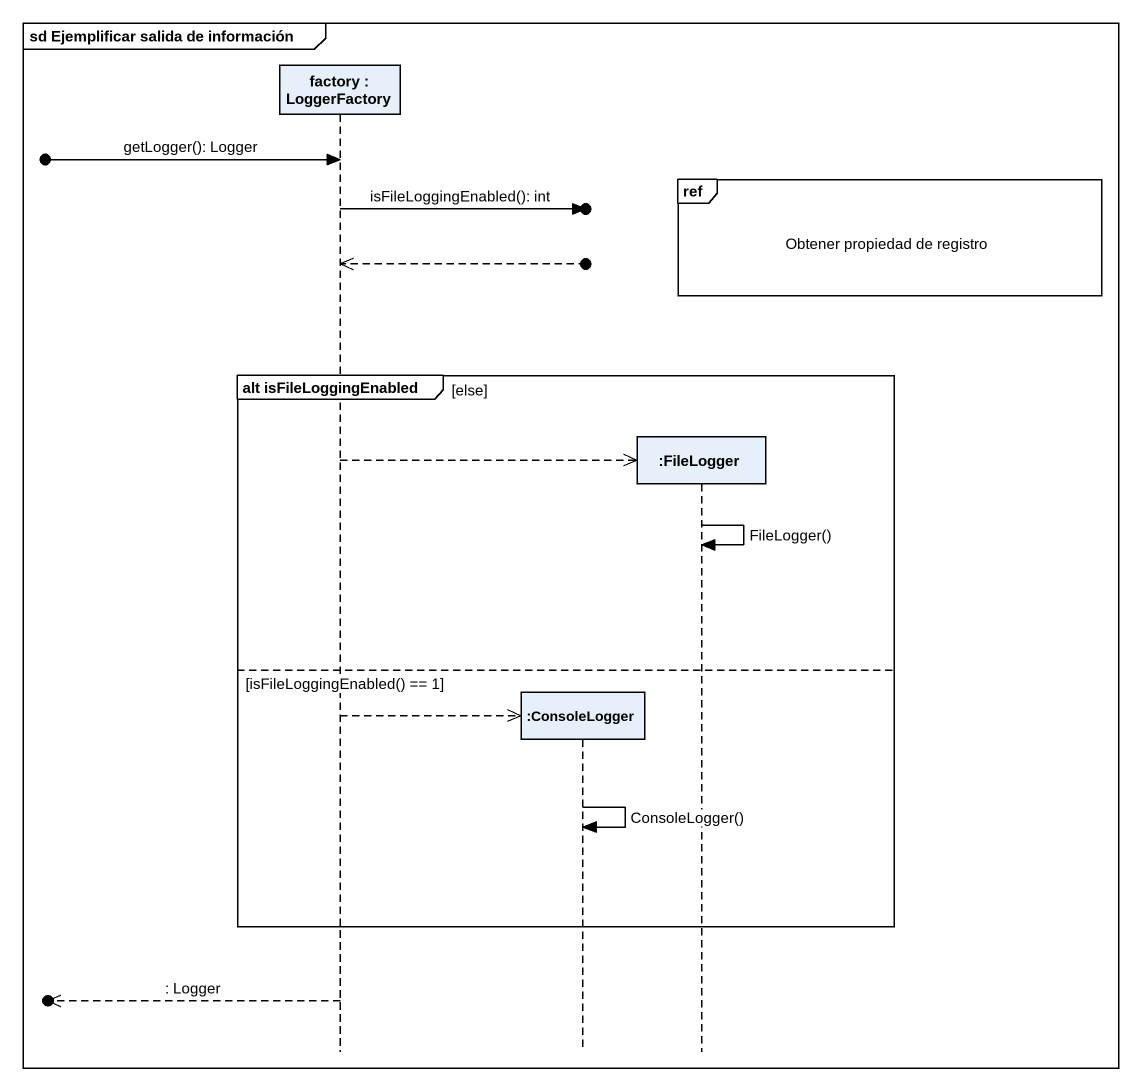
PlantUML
@startuml
mainframe sd Ejemplificar salida de información
hide footbox
participant "factory : LoggerFactory" as factory
participant ":ConsoleLogger" as ConsoleLogger
participant ":FileLogger" as FileLogger

[o-> factory : getLogger(): Logger
ref over FileLogger : Obtener propiedad de registro
factory ->o] : isFileLoggingEnabled(): int
factory <<--o]
group alt isFileLoggingEnabled [else]
  factory -->> FileLogger **
  FileLogger -> FileLogger : FileLogger()
else isFileLoggingEnabled() == 1
  factory -->> ConsoleLogger **
  ConsoleLogger -> ConsoleLogger : ConsoleLogger()
end
[o<<-- factory : : Logger
@enduml
